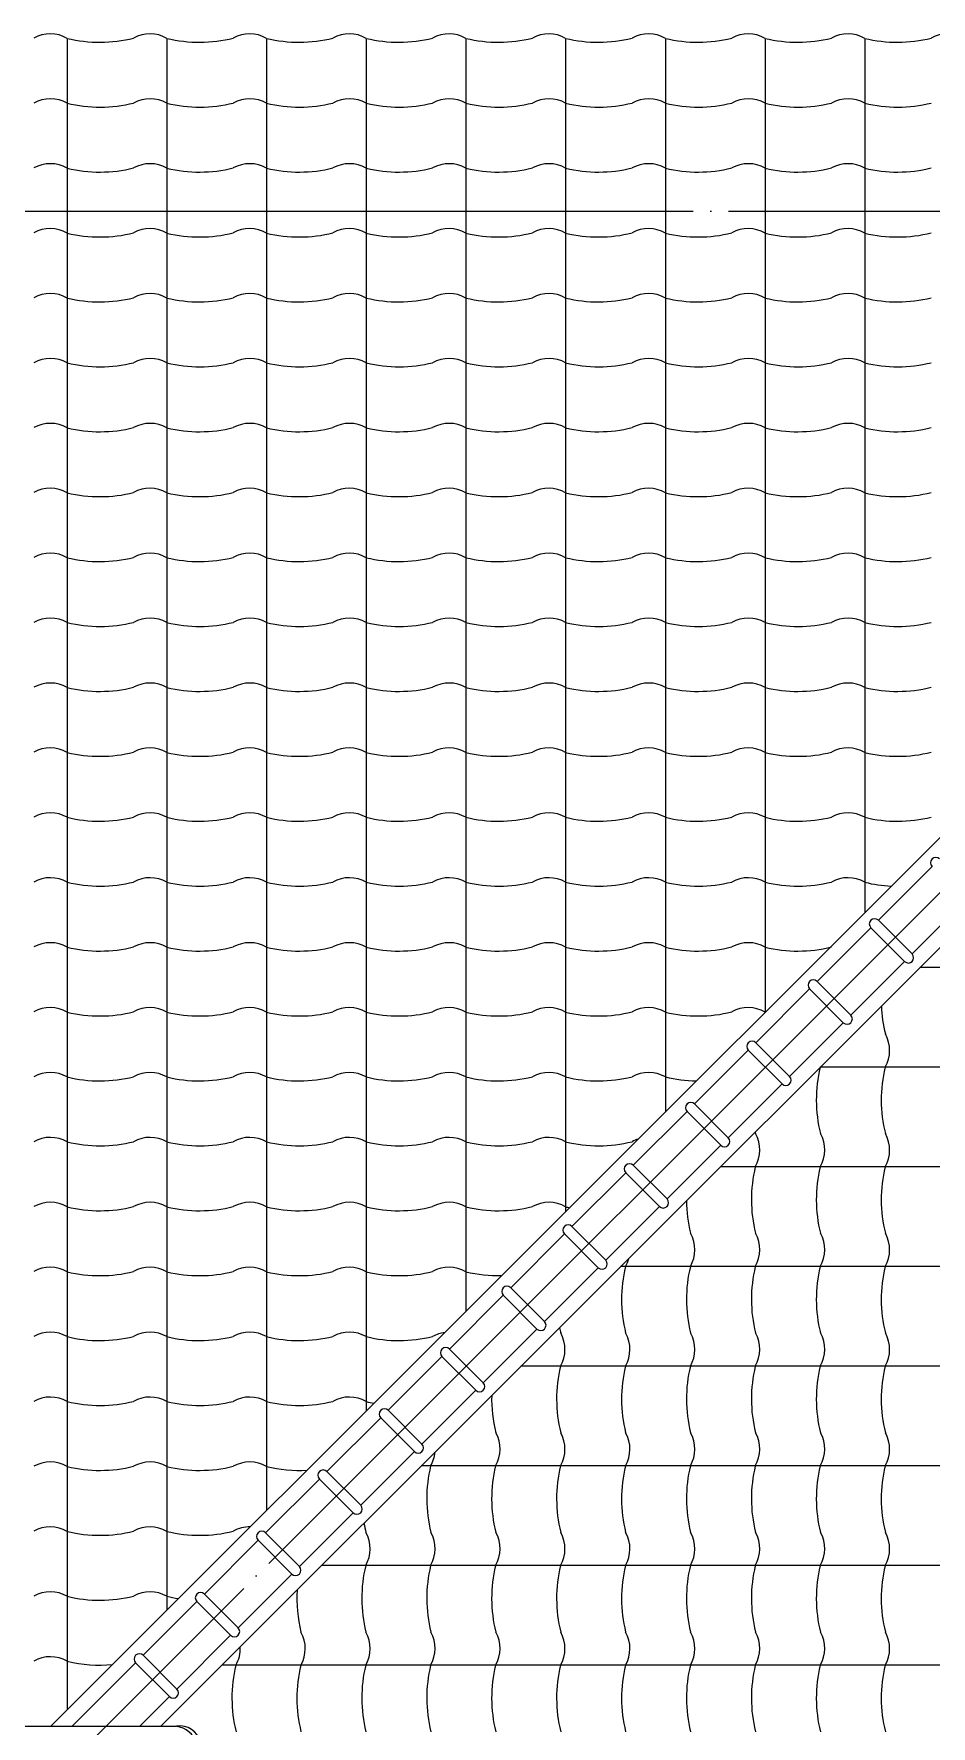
# Model space of a CAD drawing. Extents: x 383128 to 416768, y -129942 to -106182.
# Drawn here: x 406171 to 408708, y -118365 to -113578 of the extents above; entities that cross this region are included whole.
import ezdxf

# ---------------------------------------------------------------- set-up
doc = ezdxf.new("R2010")
doc.units = 0
doc.header["$LTSCALE"] = 50
doc.header["$MEASUREMENT"] = 0
doc.linetypes.add('CEN', pattern=[62, 60, -1, 0, -1])
for name, color, linetype in [('CEN', 1, 'CEN'), ('HAT', 5, 'CONTINUOUS'), ('WALLI', 4, 'CONTINUOUS'), ('WID', 4, 'CONTINUOUS')]:
    doc.layers.add(name, color=color, linetype=linetype)

msp = doc.modelspace()

# ---------------------------------------------------------------- linework, layer by layer
at = {"layer": 'CEN'}
for p, q in [((411148.52848, -113591.19446), (406264.96789, -118474.75505)), ((389534.96789, -114079.75505), (412564.96789, -114079.75505))]:
    msp.add_line(p, q, dxfattribs=at)
at = {"layer": 'HAT'}
for centre, radius, start, end in [((406217.57257, -113857.53961), 95.46458, 60.08643868, 119.16121863), ((406499.47594, -113857.53961), 95.46458, 60.08643868, 119.16121863), ((406781.3793, -113857.53961), 95.46458, 60.08643868, 119.16121863), ((407063.28266, -113857.53961), 95.46458, 60.08643868, 119.16121863), ((407345.18602, -113857.53961), 95.46458, 60.08643868, 119.16121863), ((407627.08938, -113857.53961), 95.46458, 60.08643868, 119.16121863), ((407908.99275, -113857.53961), 95.46458, 60.08643868, 119.16121863), ((408190.89611, -113857.53961), 95.46458, 60.08643868, 119.16121863), ((408472.79947, -113857.53961), 95.46458, 60.08643868, 119.16121863), ((406357.80954, -113391.61349), 394.21657, 256.41008733, 283.96702935), ((406639.7129, -113391.61349), 394.21657, 256.41008733, 283.96702935), ((406921.61627, -113391.61349), 394.21657, 256.41008733, 283.96702935), ((407203.51963, -113391.61349), 394.21657, 256.41008733, 283.96702935), ((407485.42299, -113391.61349), 394.21657, 256.41008733, 283.96702935), ((407767.32635, -113391.61349), 394.21657, 256.41008733, 283.96702935), ((408049.22971, -113391.61349), 394.21657, 256.41008733, 283.96702935), ((408331.13307, -113391.61349), 394.21657, 256.41008733, 283.96702935), ((408613.03644, -113391.61349), 394.21657, 256.41008733, 283.96702935), ((406217.57257, -114041.1381), 95.46458, 60.08643868, 119.16121863), ((406357.80954, -113575.21198), 394.21657, 256.41008733, 283.96702935), ((406499.47594, -114041.1381), 95.46458, 60.08643868, 119.16121863), ((406639.7129, -113575.21198), 394.21657, 256.41008733, 283.96702935), ((406781.3793, -114041.1381), 95.46458, 60.08643868, 119.16121863), ((406921.61627, -113575.21198), 394.21657, 256.41008733, 283.96702935), ((407063.28266, -114041.1381), 95.46458, 60.08643868, 119.16121863), ((407203.51963, -113575.21198), 394.21657, 256.41008733, 283.96702935), ((407345.18602, -114041.1381), 95.46458, 60.08643868, 119.16121863), ((407485.42299, -113575.21198), 394.21657, 256.41008733, 283.96702935), ((407627.08938, -114041.1381), 95.46458, 60.08643868, 119.16121863), ((407767.32635, -113575.21198), 394.21657, 256.41008733, 283.96702935), ((407908.99275, -114041.1381), 95.46458, 60.08643868, 119.16121863), ((408049.22971, -113575.21198), 394.21657, 256.41008733, 283.96702935), ((408190.89611, -114041.1381), 95.46458, 60.08643868, 119.16121863), ((408331.13307, -113575.21198), 394.21657, 256.41008733, 283.96702935), ((408472.79947, -114041.1381), 95.46458, 60.08643868, 119.16121863), ((408613.03644, -113575.21198), 394.21657, 256.41008733, 283.96702935), ((406217.57257, -114224.73658), 95.46458, 60.08643868, 119.16121863), ((406357.80954, -113758.81046), 394.21657, 256.41008733, 283.96702935), ((406499.47594, -114224.73658), 95.46458, 60.08643868, 119.16121863), ((406639.7129, -113758.81046), 394.21657, 256.41008733, 283.96702935), ((406781.3793, -114224.73658), 95.46458, 60.08643868, 119.16121863), ((406921.61627, -113758.81046), 394.21657, 256.41008733, 283.96702935), ((407063.28266, -114224.73658), 95.46458, 60.08643868, 119.16121863), ((407203.51963, -113758.81046), 394.21657, 256.41008733, 283.96702935), ((407345.18602, -114224.73658), 95.46458, 60.08643868, 119.16121863), ((407485.42299, -113758.81046), 394.21657, 256.41008733, 283.96702935), ((407627.08938, -114224.73658), 95.46458, 60.08643868, 119.16121863), ((407767.32635, -113758.81046), 394.21657, 256.41008733, 283.96702935), ((407908.99275, -114224.73658), 95.46458, 60.08643868, 119.16121863), ((408049.22971, -113758.81046), 394.21657, 256.41008733, 283.96702935), ((408190.89611, -114224.73658), 95.46458, 60.08643868, 119.16121863), ((408331.13307, -113758.81046), 394.21657, 256.41008733, 283.96702935), ((408472.79947, -114224.73658), 95.46458, 60.08643868, 119.16121863), ((408613.03644, -113758.81046), 394.21657, 256.41008733, 283.96702935), ((406217.57257, -114408.33506), 95.46458, 60.08643868, 119.16121863), ((406357.80954, -113942.40895), 394.21657, 256.41008733, 283.96702935), ((406499.47594, -114408.33506), 95.46458, 60.08643868, 119.16121863), ((406639.7129, -113942.40895), 394.21657, 256.41008733, 283.96702935), ((406781.3793, -114408.33506), 95.46458, 60.08643868, 119.16121863), ((406921.61627, -113942.40895), 394.21657, 256.41008733, 283.96702935), ((407063.28266, -114408.33506), 95.46458, 60.08643868, 119.16121863), ((407203.51963, -113942.40895), 394.21657, 256.41008733, 283.96702935), ((407345.18602, -114408.33506), 95.46458, 60.08643868, 119.16121863), ((407485.42299, -113942.40895), 394.21657, 256.41008733, 283.96702935), ((407627.08938, -114408.33506), 95.46458, 60.08643868, 119.16121863), ((407767.32635, -113942.40895), 394.21657, 256.41008733, 283.96702935), ((407908.99275, -114408.33506), 95.46458, 60.08643868, 119.16121863), ((408049.22971, -113942.40895), 394.21657, 256.41008733, 283.96702935), ((408190.89611, -114408.33506), 95.46458, 60.08643868, 119.16121863), ((408331.13307, -113942.40895), 394.21657, 256.41008733, 283.96702935), ((408472.79947, -114408.33506), 95.46458, 60.08643868, 119.16121863), ((408613.03644, -113942.40895), 394.21657, 256.41008733, 283.96702935), ((406217.57257, -114591.93355), 95.46458, 60.08643868, 119.16121863), ((406357.80954, -114126.00743), 394.21657, 256.41008733, 283.96702935), ((406499.47594, -114591.93355), 95.46458, 60.08643868, 119.16121863), ((406639.7129, -114126.00743), 394.21657, 256.41008733, 283.96702935), ((406781.3793, -114591.93355), 95.46458, 60.08643868, 119.16121863), ((406921.61627, -114126.00743), 394.21657, 256.41008733, 283.96702935), ((407063.28266, -114591.93355), 95.46458, 60.08643868, 119.16121863), ((407203.51963, -114126.00743), 394.21657, 256.41008733, 283.96702935), ((407345.18602, -114591.93355), 95.46458, 60.08643868, 119.16121863), ((407485.42299, -114126.00743), 394.21657, 256.41008733, 283.96702935), ((407627.08938, -114591.93355), 95.46458, 60.08643868, 119.16121863), ((407767.32635, -114126.00743), 394.21657, 256.41008733, 283.96702935), ((407908.99275, -114591.93355), 95.46458, 60.08643868, 119.16121863), ((408049.22971, -114126.00743), 394.21657, 256.41008733, 283.96702935), ((408190.89611, -114591.93355), 95.46458, 60.08643868, 119.16121863), ((408331.13307, -114126.00743), 394.21657, 256.41008733, 283.96702935), ((408472.79947, -114591.93355), 95.46458, 60.08643868, 119.16121863), ((408613.03644, -114126.00743), 394.21657, 256.41008733, 283.96702935), ((406217.57257, -114775.53203), 95.46458, 60.08643868, 119.16121863), ((406357.80954, -114309.60592), 394.21657, 256.41008733, 283.96702935), ((406499.47594, -114775.53203), 95.46458, 60.08643868, 119.16121863), ((406639.7129, -114309.60592), 394.21657, 256.41008733, 283.96702935), ((406781.3793, -114775.53203), 95.46458, 60.08643868, 119.16121863), ((406921.61627, -114309.60592), 394.21657, 256.41008733, 283.96702935), ((407063.28266, -114775.53203), 95.46458, 60.08643868, 119.16121863), ((407203.51963, -114309.60592), 394.21657, 256.41008733, 283.96702935), ((407345.18602, -114775.53203), 95.46458, 60.08643868, 119.16121863), ((407485.42299, -114309.60592), 394.21657, 256.41008733, 283.96702935), ((407627.08938, -114775.53203), 95.46458, 60.08643868, 119.16121863), ((407767.32635, -114309.60592), 394.21657, 256.41008733, 283.96702935), ((407908.99275, -114775.53203), 95.46458, 60.08643868, 119.16121863), ((408049.22971, -114309.60592), 394.21657, 256.41008733, 283.96702935), ((408190.89611, -114775.53203), 95.46458, 60.08643868, 119.16121863), ((408331.13307, -114309.60592), 394.21657, 256.41008733, 283.96702935), ((408472.79947, -114775.53203), 95.46458, 60.08643868, 119.16121863), ((408613.03644, -114309.60592), 394.21657, 256.41008733, 283.96702935), ((406217.57257, -114959.13052), 95.46458, 60.08643868, 119.16121863), ((406499.47594, -114959.13052), 95.46458, 60.08643868, 119.16121863), ((406781.3793, -114959.13052), 95.46458, 60.08643868, 119.16121863), ((407063.28266, -114959.13052), 95.46458, 60.08643868, 119.16121863), ((407345.18602, -114959.13052), 95.46458, 60.08643868, 119.16121863), ((407627.08938, -114959.13052), 95.46458, 60.08643868, 119.16121863), ((407908.99275, -114959.13052), 95.46458, 60.08643868, 119.16121863), ((408190.89611, -114959.13052), 95.46458, 60.08643868, 119.16121863), ((408472.79947, -114959.13052), 95.46458, 60.08643868, 119.16121863), ((406357.80954, -114493.2044), 394.21657, 256.41008733, 283.96702935), ((406639.7129, -114493.2044), 394.21657, 256.41008733, 283.96702935), ((406921.61627, -114493.2044), 394.21657, 256.41008733, 283.96702935), ((407203.51963, -114493.2044), 394.21657, 256.41008733, 283.96702935), ((407485.42299, -114493.2044), 394.21657, 256.41008733, 283.96702935), ((407767.32635, -114493.2044), 394.21657, 256.41008733, 283.96702935), ((408049.22971, -114493.2044), 394.21657, 256.41008733, 283.96702935), ((408331.13307, -114493.2044), 394.21657, 256.41008733, 283.96702935), ((408613.03644, -114493.2044), 394.21657, 256.41008733, 283.96702935), ((406217.57257, -115142.729), 95.46458, 60.08643868, 119.16121863), ((406357.80954, -114676.80288), 394.21657, 256.41008733, 283.96702935), ((406499.47594, -115142.729), 95.46458, 60.08643868, 119.16121863), ((406639.7129, -114676.80288), 394.21657, 256.41008733, 283.96702935), ((406781.3793, -115142.729), 95.46458, 60.08643868, 119.16121863), ((406921.61627, -114676.80288), 394.21657, 256.41008733, 283.96702935), ((407063.28266, -115142.729), 95.46458, 60.08643868, 119.16121863), ((407203.51963, -114676.80288), 394.21657, 256.41008733, 283.96702935), ((407345.18602, -115142.729), 95.46458, 60.08643868, 119.16121863), ((407485.42299, -114676.80288), 394.21657, 256.41008733, 283.96702935), ((407627.08938, -115142.729), 95.46458, 60.08643868, 119.16121863), ((407767.32635, -114676.80288), 394.21657, 256.41008733, 283.96702935), ((407908.99275, -115142.729), 95.46458, 60.08643868, 119.16121863), ((408049.22971, -114676.80288), 394.21657, 256.41008733, 283.96702935), ((408190.89611, -115142.729), 95.46458, 60.08643868, 119.16121863), ((408331.13307, -114676.80288), 394.21657, 256.41008733, 283.96702935), ((408472.79947, -115142.729), 95.46458, 60.08643868, 119.16121863), ((408613.03644, -114676.80288), 394.21657, 256.41008733, 283.96702935), ((406217.57257, -115326.32749), 95.46458, 60.08643868, 119.16121863), ((406357.80954, -114860.40137), 394.21657, 256.41008733, 283.96702935), ((406499.47594, -115326.32749), 95.46458, 60.08643868, 119.16121863), ((406639.7129, -114860.40137), 394.21657, 256.41008733, 283.96702935), ((406781.3793, -115326.32749), 95.46458, 60.08643868, 119.16121863), ((406921.61627, -114860.40137), 394.21657, 256.41008733, 283.96702935), ((407063.28266, -115326.32749), 95.46458, 60.08643868, 119.16121863), ((407203.51963, -114860.40137), 394.21657, 256.41008733, 283.96702935), ((407345.18602, -115326.32749), 95.46458, 60.08643868, 119.16121863), ((407485.42299, -114860.40137), 394.21657, 256.41008733, 283.96702935), ((407627.08938, -115326.32749), 95.46458, 60.08643868, 119.16121863), ((407767.32635, -114860.40137), 394.21657, 256.41008733, 283.96702935), ((407908.99275, -115326.32749), 95.46458, 60.08643868, 119.16121863), ((408049.22971, -114860.40137), 394.21657, 256.41008733, 283.96702935), ((408190.89611, -115326.32749), 95.46458, 60.08643868, 119.16121863), ((408331.13307, -114860.40137), 394.21657, 256.41008733, 283.96702935), ((408472.79947, -115326.32749), 95.46458, 60.08643868, 119.16121863), ((408613.03644, -114860.40137), 394.21657, 256.41008733, 283.96702935), ((406217.57257, -115509.92597), 95.46458, 60.08643868, 119.16121863), ((406357.80954, -115043.99985), 394.21657, 256.41008733, 283.96702935), ((406499.47594, -115509.92597), 95.46458, 60.08643868, 119.16121863), ((406639.7129, -115043.99985), 394.21657, 256.41008733, 283.96702935), ((406781.3793, -115509.92597), 95.46458, 60.08643868, 119.16121863), ((406921.61627, -115043.99985), 394.21657, 256.41008733, 283.96702935), ((407063.28266, -115509.92597), 95.46458, 60.08643868, 119.16121863), ((407203.51963, -115043.99985), 394.21657, 256.41008733, 283.96702935), ((407345.18602, -115509.92597), 95.46458, 60.08643868, 119.16121863), ((407485.42299, -115043.99985), 394.21657, 256.41008733, 283.96702935), ((407627.08938, -115509.92597), 95.46458, 60.08643868, 119.16121863), ((407767.32635, -115043.99985), 394.21657, 256.41008733, 283.96702935), ((407908.99275, -115509.92597), 95.46458, 60.08643868, 119.16121863), ((408049.22971, -115043.99985), 394.21657, 256.41008733, 283.96702935), ((408190.89611, -115509.92597), 95.46458, 60.08643868, 119.16121863), ((408331.13307, -115043.99985), 394.21657, 256.41008733, 283.96702935), ((408472.79947, -115509.92597), 95.46458, 60.08643868, 119.16121863), ((408613.03644, -115043.99985), 394.21657, 256.41008733, 283.96702935), ((406217.57257, -115693.52445), 95.46458, 60.08643868, 119.16121863), ((406357.80954, -115227.59834), 394.21657, 256.41008733, 283.96702935), ((406499.47594, -115693.52445), 95.46458, 60.08643868, 119.16121863), ((406639.7129, -115227.59834), 394.21657, 256.41008733, 283.96702935), ((406781.3793, -115693.52445), 95.46458, 60.08643868, 119.16121863), ((406921.61627, -115227.59834), 394.21657, 256.41008733, 283.96702935), ((407063.28266, -115693.52445), 95.46458, 60.08643868, 119.16121863), ((407203.51963, -115227.59834), 394.21657, 256.41008733, 283.96702935), ((407345.18602, -115693.52445), 95.46458, 60.08643868, 119.16121863), ((407485.42299, -115227.59834), 394.21657, 256.41008733, 283.96702935), ((407627.08938, -115693.52445), 95.46458, 60.08643868, 119.16121863), ((407767.32635, -115227.59834), 394.21657, 256.41008733, 283.96702935), ((407908.99275, -115693.52445), 95.46458, 60.08643868, 119.16121863), ((408049.22971, -115227.59834), 394.21657, 256.41008733, 283.96702935), ((408190.89611, -115693.52445), 95.46458, 60.08643868, 119.16121863), ((408331.13307, -115227.59834), 394.21657, 256.41008733, 283.96702935), ((408472.79947, -115693.52445), 95.46458, 60.08643868, 119.16121863), ((408613.03644, -115227.59834), 394.21657, 256.41008733, 283.96702935), ((406217.57257, -115877.12294), 95.46458, 60.08643868, 119.16121863), ((406357.80954, -115411.19682), 394.21657, 256.41008733, 283.96702935), ((406499.47594, -115877.12294), 95.46458, 60.08643868, 119.16121863), ((406639.7129, -115411.19682), 394.21657, 256.41008733, 283.96702935), ((406781.3793, -115877.12294), 95.46458, 60.08643868, 119.16121863), ((406921.61627, -115411.19682), 394.21657, 256.41008733, 283.96702935), ((407063.28266, -115877.12294), 95.46458, 60.08643868, 119.16121863), ((407203.51963, -115411.19682), 394.21657, 256.41008733, 283.96702935), ((407345.18602, -115877.12294), 95.46458, 60.08643868, 119.16121863), ((407485.42299, -115411.19682), 394.21657, 256.41008733, 283.96702935), ((407627.08938, -115877.12294), 95.46458, 60.08643868, 119.16121863), ((407767.32635, -115411.19682), 394.21657, 256.41008733, 283.96702935), ((407908.99275, -115877.12294), 95.46458, 60.08643868, 119.16121863), ((408049.22971, -115411.19682), 394.21657, 256.41008733, 283.96702935), ((408190.89611, -115877.12294), 95.46458, 60.08643868, 119.16121863), ((408331.13307, -115411.19682), 394.21657, 256.41008733, 283.96702935), ((408472.79947, -115877.12294), 95.46458, 60.08643868, 119.16121863), ((408613.03644, -115411.19682), 394.21657, 256.41008733, 283.96702935), ((406217.57257, -116060.72142), 95.46458, 60.08643868, 119.16121863), ((406499.47594, -116060.72142), 95.46458, 60.08643868, 119.16121863), ((406781.3793, -116060.72142), 95.46458, 60.08643868, 119.16121863), ((407063.28266, -116060.72142), 95.46458, 60.08643868, 119.16121863), ((407345.18602, -116060.72142), 95.46458, 60.08643868, 119.16121863), ((407627.08938, -116060.72142), 95.46458, 60.08643868, 119.16121863), ((407908.99275, -116060.72142), 95.46458, 60.08643868, 119.16121863), ((408190.89611, -116060.72142), 95.46458, 60.08643868, 119.16121863), ((408472.79947, -116060.72142), 95.46458, 60.08643868, 119.16121863), ((406357.80954, -115594.79531), 394.21657, 256.41008733, 283.96702935), ((406639.7129, -115594.79531), 394.21657, 256.41008733, 283.96702935), ((406921.61627, -115594.79531), 394.21657, 256.41008733, 283.96702935), ((407203.51963, -115594.79531), 394.21657, 256.41008733, 283.96702935), ((407485.42299, -115594.79531), 394.21657, 256.41008733, 283.96702935), ((407767.32635, -115594.79531), 394.21657, 256.41008733, 283.96702935), ((408049.22971, -115594.79531), 394.21657, 256.41008733, 283.96702935), ((408331.13307, -115594.79531), 394.21657, 256.41008733, 283.96702935), ((408613.03644, -115594.79531), 394.21657, 256.41008733, 267.45566457), ((406217.57257, -116244.31991), 95.46458, 60.08643868, 119.16121863), ((406357.80954, -115778.39379), 394.21657, 256.41008733, 283.96702935), ((406499.47594, -116244.31991), 95.46458, 60.08643868, 119.16121863), ((406639.7129, -115778.39379), 394.21657, 256.41008733, 283.96702935), ((406781.3793, -116244.31991), 95.46458, 60.08643868, 119.16121863), ((406921.61627, -115778.39379), 394.21657, 256.41008733, 283.96702935), ((407063.28266, -116244.31991), 95.46458, 60.08643868, 119.16121863), ((407203.51963, -115778.39379), 394.21657, 256.41008733, 283.96702935), ((407345.18602, -116244.31991), 95.46458, 60.08643868, 119.16121863), ((407485.42299, -115778.39379), 394.21657, 256.41008733, 283.96702935), ((407627.08938, -116244.31991), 95.46458, 60.08643868, 119.16121863), ((407767.32635, -115778.39379), 394.21657, 256.41008733, 283.96702935), ((407908.99275, -116244.31991), 95.46458, 60.08643868, 119.16121863), ((408049.22971, -115778.39379), 394.21657, 256.41008733, 283.96702935), ((408190.89611, -116244.31991), 95.46458, 60.08643868, 119.16121863), ((408331.13307, -115778.39379), 394.21657, 256.41008733, 283.96702935), ((406217.57257, -116427.91839), 95.46458, 60.08643868, 119.16121863), ((406357.80954, -115961.99227), 394.21657, 256.41008733, 283.96702935), ((406499.47594, -116427.91839), 95.46458, 60.08643868, 119.16121863), ((406639.7129, -115961.99227), 394.21657, 256.41008733, 283.96702935), ((406781.3793, -116427.91839), 95.46458, 60.08643868, 119.16121863), ((406921.61627, -115961.99227), 394.21657, 256.41008733, 283.96702935), ((407063.28266, -116427.91839), 95.46458, 60.08643868, 119.16121863), ((407203.51963, -115961.99227), 394.21657, 256.41008733, 283.96702935), ((407345.18602, -116427.91839), 95.46458, 60.08643868, 119.16121863), ((407485.42299, -115961.99227), 394.21657, 256.41008733, 283.96702935), ((407627.08938, -116427.91839), 95.46458, 60.08643868, 119.16121863), ((407767.32635, -115961.99227), 394.21657, 256.41008733, 283.96702935), ((407908.99275, -116427.91839), 95.46458, 60.08643868, 119.16121863), ((408049.22971, -115961.99227), 394.21657, 256.41008733, 283.96702935), ((408190.89611, -116427.91839), 95.46458, 60.08643868, 119.16121863), ((408961.32915, -116311.94542), 394.21657, 182.31261696, 193.96702935), ((408495.40304, -116453.61182), 95.46458, 330.08643868, 29.16121863), ((406217.57257, -116611.51687), 95.46458, 60.08643868, 119.16121863), ((406357.80954, -116145.59076), 394.21657, 256.41008733, 283.96702935), ((406499.47594, -116611.51687), 95.46458, 60.08643868, 119.16121863), ((406639.7129, -116145.59076), 394.21657, 256.41008733, 283.96702935), ((406781.3793, -116611.51687), 95.46458, 60.08643868, 119.16121863), ((406921.61627, -116145.59076), 394.21657, 256.41008733, 283.96702935), ((407063.28266, -116611.51687), 95.46458, 60.08643868, 119.16121863), ((407203.51963, -116145.59076), 394.21657, 256.41008733, 283.96702935), ((407345.18602, -116611.51687), 95.46458, 60.08643868, 119.16121863), ((407485.42299, -116145.59076), 394.21657, 256.41008733, 283.96702935), ((407627.08938, -116611.51687), 95.46458, 60.08643868, 119.16121863), ((407767.32635, -116145.59076), 394.21657, 256.41008733, 283.96702935), ((407908.99275, -116611.51687), 95.46458, 60.08643868, 119.16121863), ((408049.22971, -116145.59076), 394.21657, 256.41008733, 269.29540089), ((408777.73067, -116593.84878), 394.21657, 166.41008733, 193.96702935), ((408311.80455, -116453.61182), 95.46458, 330.08643868, 330.8566211), ((408961.32915, -116593.84878), 394.21657, 166.41008733, 193.96702935), ((408594.13218, -116593.84878), 394.21657, 193.33131469, 193.96702935), ((408128.20607, -116735.51518), 95.46458, 330.08643868, 29.16121863), ((408311.80455, -116735.51518), 95.46458, 330.08643868, 29.16121863), ((408495.40304, -116735.51518), 95.46458, 330.08643868, 29.16121863), ((406217.57257, -116795.11536), 95.46458, 60.08643868, 119.16121863), ((406357.80954, -116329.18924), 394.21657, 256.41008733, 283.96702935), ((406499.47594, -116795.11536), 95.46458, 60.08643868, 119.16121863), ((406639.7129, -116329.18924), 394.21657, 256.41008733, 283.96702935), ((406781.3793, -116795.11536), 95.46458, 60.08643868, 119.16121863), ((406921.61627, -116329.18924), 394.21657, 256.41008733, 283.96702935), ((407063.28266, -116795.11536), 95.46458, 60.08643868, 119.16121863), ((407203.51963, -116329.18924), 394.21657, 256.41008733, 283.96702935), ((407345.18602, -116795.11536), 95.46458, 60.08643868, 119.16121863), ((407485.42299, -116329.18924), 394.21657, 256.41008733, 283.96702935), ((407627.08938, -116795.11536), 95.46458, 60.08643868, 119.16121863), ((407767.32635, -116329.18924), 394.21657, 256.41008733, 283.96702935), ((407908.99275, -116795.11536), 95.46458, 107.68042512, 119.16121863), ((408594.13218, -116875.75214), 394.21657, 166.41008733, 193.96702935), ((408777.73067, -116875.75214), 394.21657, 166.41008733, 193.96702935), ((408961.32915, -116875.75214), 394.21657, 166.41008733, 193.96702935), ((408410.5337, -116875.75214), 394.21657, 180.46569765, 193.96702935), ((406217.57257, -116978.71384), 95.46458, 60.08643868, 119.16121863), ((406357.80954, -116512.78773), 394.21657, 256.41008733, 283.96702935), ((406499.47594, -116978.71384), 95.46458, 60.08643868, 119.16121863), ((406639.7129, -116512.78773), 394.21657, 256.41008733, 283.96702935), ((406781.3793, -116978.71384), 95.46458, 60.08643868, 119.16121863), ((406921.61627, -116512.78773), 394.21657, 256.41008733, 283.96702935), ((407063.28266, -116978.71384), 95.46458, 60.08643868, 119.16121863), ((407203.51963, -116512.78773), 394.21657, 256.41008733, 283.96702935), ((407345.18602, -116978.71384), 95.46458, 60.08643868, 119.16121863), ((407485.42299, -116512.78773), 394.21657, 256.41008733, 283.96702935), ((407627.08938, -116978.71384), 95.46458, 60.08643868, 119.16121863), ((407767.32635, -116512.78773), 394.21657, 256.41008733, 258.04971809), ((407944.60758, -117017.41854), 95.46458, 330.08643868, 29.16121863), ((408128.20607, -117017.41854), 95.46458, 330.08643868, 29.16121863), ((408311.80455, -117017.41854), 95.46458, 330.08643868, 29.16121863), ((408495.40304, -117017.41854), 95.46458, 330.08643868, 29.16121863), ((406217.57257, -117162.31233), 95.46458, 60.08643868, 119.16121863), ((406499.47594, -117162.31233), 95.46458, 60.08643868, 119.16121863), ((406781.3793, -117162.31233), 95.46458, 60.08643868, 119.16121863), ((407063.28266, -117162.31233), 95.46458, 60.08643868, 119.16121863), ((407345.18602, -117162.31233), 95.46458, 60.08643868, 119.16121863), ((408226.93522, -117157.65551), 394.21657, 166.41008733, 193.96702935), ((407761.0091, -117017.41854), 95.46458, 330.08643868, 345.05170072), ((408410.5337, -117157.65551), 394.21657, 166.41008733, 193.96702935), ((408594.13218, -117157.65551), 394.21657, 166.41008733, 193.96702935), ((408777.73067, -117157.65551), 394.21657, 166.41008733, 193.96702935), ((408961.32915, -117157.65551), 394.21657, 166.41008733, 193.96702935), ((406357.80954, -116696.38621), 394.21657, 256.41008733, 283.96702935), ((406639.7129, -116696.38621), 394.21657, 256.41008733, 283.96702935), ((406921.61627, -116696.38621), 394.21657, 256.41008733, 283.96702935), ((407203.51963, -116696.38621), 394.21657, 256.41008733, 283.96702935), ((407485.42299, -116696.38621), 394.21657, 256.41008733, 271.19469741), ((406217.57257, -117345.91081), 95.46458, 60.08643868, 119.16121863), ((406357.80954, -116879.98469), 394.21657, 256.41008733, 283.96702935), ((406499.47594, -117345.91081), 95.46458, 60.08643868, 119.16121863), ((406639.7129, -116879.98469), 394.21657, 256.41008733, 283.96702935), ((406781.3793, -117345.91081), 95.46458, 60.08643868, 119.16121863), ((406921.61627, -116879.98469), 394.21657, 256.41008733, 283.96702935), ((407063.28266, -117345.91081), 95.46458, 60.08643868, 119.16121863), ((407203.51963, -116879.98469), 394.21657, 256.41008733, 283.96702935), ((407345.18602, -117345.91081), 95.46458, 97.38087278, 119.16121863), ((408043.33673, -117157.65551), 394.21657, 191.74645983, 193.96702935), ((407577.41061, -117299.3219), 95.46458, 330.08643868, 29.16121863), ((407761.0091, -117299.3219), 95.46458, 330.08643868, 29.16121863), ((407944.60758, -117299.3219), 95.46458, 330.08643868, 29.16121863), ((408128.20607, -117299.3219), 95.46458, 330.08643868, 29.16121863), ((408311.80455, -117299.3219), 95.46458, 330.08643868, 29.16121863), ((408495.40304, -117299.3219), 95.46458, 330.08643868, 29.16121863), ((408043.33673, -117439.55887), 394.21657, 166.41008733, 193.96702935), ((408226.93522, -117439.55887), 394.21657, 166.41008733, 193.96702935), ((408410.5337, -117439.55887), 394.21657, 166.41008733, 193.96702935), ((408594.13218, -117439.55887), 394.21657, 166.41008733, 193.96702935), ((408777.73067, -117439.55887), 394.21657, 166.41008733, 193.96702935), ((408961.32915, -117439.55887), 394.21657, 166.41008733, 193.96702935), ((406217.57257, -117529.5093), 95.46458, 60.08643868, 119.16121863), ((406357.80954, -117063.58318), 394.21657, 256.41008733, 283.96702935), ((406499.47594, -117529.5093), 95.46458, 60.08643868, 119.16121863), ((406639.7129, -117063.58318), 394.21657, 256.41008733, 283.96702935), ((406781.3793, -117529.5093), 95.46458, 60.08643868, 119.16121863), ((406921.61627, -117063.58318), 394.21657, 256.41008733, 283.96702935), ((407063.28266, -117529.5093), 95.46458, 60.08643868, 119.16121863), ((407203.51963, -117063.58318), 394.21657, 256.41008733, 259.65996487), ((407859.73825, -117439.55887), 394.21657, 178.5582242, 193.96702935), ((407393.81213, -117581.22526), 95.46458, 330.08643868, 29.16121863), ((407577.41061, -117581.22526), 95.46458, 330.08643868, 29.16121863), ((407761.0091, -117581.22526), 95.46458, 330.08643868, 29.16121863), ((407944.60758, -117581.22526), 95.46458, 330.08643868, 29.16121863), ((408128.20607, -117581.22526), 95.46458, 330.08643868, 29.16121863), ((408311.80455, -117581.22526), 95.46458, 330.08643868, 29.16121863), ((408495.40304, -117581.22526), 95.46458, 330.08643868, 29.16121863), ((407210.21365, -117581.22526), 95.46458, 330.08643868, 354.7179585), ((406217.57257, -117713.10778), 95.46458, 60.08643868, 119.16121863), ((406357.80954, -117247.18166), 394.21657, 256.41008733, 283.96702935), ((406499.47594, -117713.10778), 95.46458, 60.08643868, 119.16121863), ((406639.7129, -117247.18166), 394.21657, 256.41008733, 283.96702935), ((406781.3793, -117713.10778), 95.46458, 60.08643868, 119.16121863), ((406921.61627, -117247.18166), 394.21657, 256.41008733, 273.16206255), ((407676.13976, -117721.46223), 394.21657, 166.41008733, 193.96702935), ((407859.73825, -117721.46223), 394.21657, 166.41008733, 193.96702935), ((408043.33673, -117721.46223), 394.21657, 166.41008733, 193.96702935), ((408226.93522, -117721.46223), 394.21657, 166.41008733, 193.96702935), ((408410.5337, -117721.46223), 394.21657, 166.41008733, 193.96702935), ((408594.13218, -117721.46223), 394.21657, 166.41008733, 193.96702935), ((408777.73067, -117721.46223), 394.21657, 166.41008733, 193.96702935), ((408961.32915, -117721.46223), 394.21657, 166.41008733, 193.96702935), ((406217.57257, -117896.70626), 95.46458, 60.08643868, 119.16121863), ((406357.80954, -117430.78015), 394.21657, 256.41008733, 283.96702935), ((406499.47594, -117896.70626), 95.46458, 60.08643868, 119.16121863), ((406639.7129, -117430.78015), 394.21657, 256.41008733, 283.96702935), ((406781.3793, -117896.70626), 95.46458, 89.08392898, 119.16121863), ((407492.54128, -117721.46223), 394.21657, 190.13231357, 193.96702935), ((407026.61516, -117863.12862), 95.46458, 330.08643868, 29.16121863), ((407210.21365, -117863.12862), 95.46458, 330.08643868, 29.16121863), ((407393.81213, -117863.12862), 95.46458, 330.08643868, 29.16121863), ((407577.41061, -117863.12862), 95.46458, 330.08643868, 29.16121863), ((407761.0091, -117863.12862), 95.46458, 330.08643868, 29.16121863), ((407944.60758, -117863.12862), 95.46458, 330.08643868, 29.16121863), ((408128.20607, -117863.12862), 95.46458, 330.08643868, 29.16121863), ((408311.80455, -117863.12862), 95.46458, 330.08643868, 29.16121863), ((408495.40304, -117863.12862), 95.46458, 330.08643868, 29.16121863), ((407492.54128, -118003.36559), 394.21657, 166.41008733, 193.96702935), ((407676.13976, -118003.36559), 394.21657, 166.41008733, 193.96702935), ((407859.73825, -118003.36559), 394.21657, 166.41008733, 193.96702935), ((408043.33673, -118003.36559), 394.21657, 166.41008733, 193.96702935), ((408226.93522, -118003.36559), 394.21657, 166.41008733, 193.96702935), ((408410.5337, -118003.36559), 394.21657, 166.41008733, 193.96702935), ((408594.13218, -118003.36559), 394.21657, 166.41008733, 193.96702935), ((408777.73067, -118003.36559), 394.21657, 166.41008733, 193.96702935), ((408961.32915, -118003.36559), 394.21657, 166.41008733, 193.96702935), ((407308.9428, -118003.36559), 394.21657, 176.58146564, 193.96702935), ((406217.57257, -118080.30475), 95.46458, 60.08643868, 119.16121863), ((406357.80954, -117614.37863), 394.21657, 256.41008733, 283.96702935), ((406499.47594, -118080.30475), 95.46458, 60.08643868, 119.16121863), ((406639.7129, -117614.37863), 394.21657, 256.41008733, 261.30213785), ((406843.01668, -118145.03199), 95.46458, 330.08643868, 29.16121863), ((407026.61516, -118145.03199), 95.46458, 330.08643868, 29.16121863), ((407210.21365, -118145.03199), 95.46458, 330.08643868, 29.16121863), ((407393.81213, -118145.03199), 95.46458, 330.08643868, 29.16121863), ((407577.41061, -118145.03199), 95.46458, 330.08643868, 29.16121863), ((407761.0091, -118145.03199), 95.46458, 330.08643868, 29.16121863), ((407944.60758, -118145.03199), 95.46458, 330.08643868, 29.16121863), ((408128.20607, -118145.03199), 95.46458, 330.08643868, 29.16121863), ((408311.80455, -118145.03199), 95.46458, 330.08643868, 29.16121863), ((408495.40304, -118145.03199), 95.46458, 330.08643868, 29.16121863), ((406217.57257, -118263.90323), 95.46458, 60.08643868, 119.16121863), ((406659.41819, -118145.03199), 95.46458, 330.08643868, 2.71454482), ((406357.80954, -117797.97712), 394.21657, 256.41008733, 275.20799504), ((407125.34431, -118285.26895), 394.21657, 166.41008733, 193.96702935), ((407308.9428, -118285.26895), 394.21657, 166.41008733, 193.96702935), ((407492.54128, -118285.26895), 394.21657, 166.41008733, 193.96702935), ((407676.13976, -118285.26895), 394.21657, 166.41008733, 193.96702935), ((407859.73825, -118285.26895), 394.21657, 166.41008733, 193.96702935), ((408043.33673, -118285.26895), 394.21657, 166.41008733, 193.96702935), ((408226.93522, -118285.26895), 394.21657, 166.41008733, 193.96702935), ((408410.5337, -118285.26895), 394.21657, 166.41008733, 193.96702935), ((408594.13219, -118285.26895), 394.21657, 166.41008733, 193.96702935), ((408777.73067, -118285.26895), 394.21657, 166.41008733, 193.96702935), ((408961.32915, -118285.26895), 394.21657, 166.41008733, 193.96702935)]:
    msp.add_arc(centre, radius, start, end, dxfattribs=at)
at = {"layer": 'WALLI'}
for p, q in [((410905.43757, -113678.72188), (406219.4044, -118364.75505)), ((411061.00106, -113834.28538), (406530.53138, -118364.75505)), ((408710.89932, -115933.36421), (408558.87136, -116085.39216)), ((408806.35874, -116028.82362), (408654.33078, -116180.85158)), ((408537.65816, -116106.60537), (408385.6302, -116258.63333)), ((408537.65816, -116106.60537), (408633.11757, -116202.06478)), ((408558.87136, -116085.39216), (408654.33078, -116180.85158)), ((408633.11757, -116202.06478), (408481.08962, -116354.09274)), ((408385.6302, -116258.63333), (408481.08962, -116354.09274)), ((408364.417, -116279.84653), (408212.38904, -116431.87449)), ((408364.417, -116279.84653), (408459.87641, -116375.30594)), ((408459.87641, -116375.30594), (408307.84845, -116527.3339)), ((408212.38904, -116431.87449), (408307.84845, -116527.3339)), ((408191.17584, -116453.08769), (408039.14788, -116605.11565)), ((408191.17584, -116453.08769), (408286.63525, -116548.54711)), ((408286.63525, -116548.54711), (408134.60729, -116700.57506)), ((408017.93467, -116626.32885), (407865.90672, -116778.35681)), ((408017.93467, -116626.32885), (408113.39409, -116721.78827)), ((408039.14788, -116605.11565), (408134.60729, -116700.57506)), ((408113.39409, -116721.78827), (407961.36613, -116873.81623)), ((407865.90672, -116778.35681), (407961.36613, -116873.81623)), ((407844.69351, -116799.57001), (407692.66556, -116951.59797)), ((407844.69351, -116799.57001), (407940.15293, -116895.02943)), ((407940.15293, -116895.02943), (407788.12497, -117047.05739)), ((407671.45235, -116972.81117), (407519.42439, -117124.83913)), ((407671.45235, -116972.81117), (407766.91177, -117068.27059)), ((407692.66556, -116951.59797), (407788.12497, -117047.05739)), ((407766.91177, -117068.27059), (407614.88381, -117220.29855)), ((407498.21119, -117146.05234), (407346.18323, -117298.08029)), ((407498.21119, -117146.05234), (407593.67061, -117241.51175)), ((407519.42439, -117124.83913), (407614.88381, -117220.29855)), ((407593.67061, -117241.51175), (407441.64265, -117393.53971)), ((407346.18323, -117298.08029), (407441.64265, -117393.53971)), ((407324.97003, -117319.2935), (407172.94207, -117471.32146)), ((407324.97003, -117319.2935), (407420.42944, -117414.75291)), ((407420.42944, -117414.75291), (407268.40149, -117566.78087)), ((407151.72887, -117492.53466), (406999.70091, -117644.56262)), ((407151.72887, -117492.53466), (407247.18828, -117587.99407)), ((407172.94207, -117471.32146), (407268.40149, -117566.78087)), ((407247.18828, -117587.99407), (407095.16032, -117740.02203)), ((406999.70091, -117644.56262), (407095.16032, -117740.02203)), ((406978.48771, -117665.77582), (406826.45975, -117817.80378)), ((406978.48771, -117665.77582), (407073.94712, -117761.23524)), ((407073.94712, -117761.23524), (406921.91916, -117913.26319)), ((406826.45975, -117817.80378), (406921.91916, -117913.26319)), ((406805.24654, -117839.01698), (406653.21859, -117991.04494)), ((406805.24654, -117839.01698), (406900.70596, -117934.4764)), ((406900.70596, -117934.4764), (406748.678, -118086.50436)), ((406632.00538, -118012.25814), (406479.97743, -118164.2861)), ((406632.00538, -118012.25814), (406727.4648, -118107.71756)), ((406653.21859, -117991.04494), (406748.678, -118086.50436)), ((406727.4648, -118107.71756), (406575.43684, -118259.74552)), ((406479.97743, -118164.2861), (406575.43684, -118259.74552)), ((406458.76422, -118185.4993), (406279.50847, -118364.75505)), ((406458.76422, -118185.4993), (406554.22364, -118280.95872)), ((406554.22364, -118280.95872), (406470.42731, -118364.75505)), ((395525.13834, -118364.75505), (406574.79744, -118364.75505))]:
    msp.add_line(p, q, dxfattribs=at)
for centre, radius, start, end in [((408721.50592, -115922.7576), 15, 45, 225), ((408548.26476, -116095.99877), 15, 45, 225), ((408643.72418, -116191.45818), 15, 225, 45), ((408375.0236, -116269.23993), 15, 45, 225), ((408470.48301, -116364.69934), 15, 225, 45), ((408201.78244, -116442.48109), 15, 45, 225), ((408297.24185, -116537.9405), 15, 225, 45), ((408028.54128, -116615.72225), 15, 45, 225), ((408124.00069, -116711.18167), 15, 225, 45), ((407855.30011, -116788.96341), 15, 45, 225), ((407950.75953, -116884.42283), 15, 225, 45), ((407682.05895, -116962.20457), 15, 45, 225), ((407777.51837, -117057.66399), 15, 225, 45), ((407508.81779, -117135.44573), 15, 45, 225), ((407604.27721, -117230.90515), 15, 225, 45), ((407335.57663, -117308.6869), 15, 45, 225), ((407431.03605, -117404.14631), 15, 225, 45), ((407162.33547, -117481.92806), 15, 45, 225), ((407257.79488, -117577.38747), 15, 225, 45), ((406989.09431, -117655.16922), 15, 45, 225), ((407084.55372, -117750.62863), 15, 225, 45), ((406815.85315, -117828.41038), 15, 45, 225), ((406911.31256, -117923.8698), 15, 225, 45), ((406642.61198, -118001.65154), 15, 45, 225), ((406738.0714, -118097.11096), 15, 225, 45), ((406469.37082, -118174.8927), 15, 45, 225), ((406564.83024, -118270.35212), 15, 225, 45), ((406583.98846, -118423.19973), 59.16295, 14.25659034, 98.93715056), ((406560.39892, -118440.31936), 76.92388, 21.70303831, 79.21181091)]:
    msp.add_arc(centre, radius, start, end, dxfattribs=at)
at = {"layer": 'WID'}
for p, q in [((406265.18008, -113591.19446), (406265.18008, -118318.97937)), ((406547.08345, -113591.19446), (406547.08345, -118037.076)), ((406828.98681, -113591.19446), (406828.98681, -117755.17264)), ((407110.89017, -113591.19446), (407110.89017, -117473.26928)), ((407392.79353, -113591.19446), (407392.79353, -117191.36592)), ((407674.69689, -113591.19446), (407674.69689, -116909.46256)), ((407956.60026, -113591.19446), (407956.60026, -116627.55919)), ((408238.50362, -113591.19446), (408238.50362, -116345.65583)), ((408520.40698, -113591.19446), (408520.40698, -116063.75247)), ((411148.52848, -116219.31596), (408675.97047, -116219.31596)), ((411148.52848, -116501.21933), (408394.06711, -116501.21933)), ((411148.52848, -116783.12269), (408112.16375, -116783.12269)), ((411148.52848, -117065.02605), (407830.26039, -117065.02605)), ((411148.52848, -117346.92941), (407548.35702, -117346.92941)), ((411148.52848, -117628.83277), (407266.45366, -117628.83277)), ((411148.52848, -117910.73613), (406984.5503, -117910.73613)), ((411148.52848, -118192.6395), (406702.64694, -118192.6395))]:
    msp.add_line(p, q, dxfattribs=at)
for centre, radius, start, end in [((406217.57257, -113673.94113), 95.46458, 60.08643868, 119.16121863), ((406357.80954, -113208.01501), 394.21657, 256.41008733, 283.96702935), ((406499.47594, -113673.94113), 95.46458, 60.08643868, 119.16121863), ((406639.7129, -113208.01501), 394.21657, 256.41008733, 283.96702935), ((406781.3793, -113673.94113), 95.46458, 60.08643868, 119.16121863), ((406921.61627, -113208.01501), 394.21657, 256.41008733, 283.96702935), ((407063.28266, -113673.94113), 95.46458, 60.08643868, 119.16121863), ((407203.51963, -113208.01501), 394.21657, 256.41008733, 283.96702935), ((407345.18602, -113673.94113), 95.46458, 60.08643868, 119.16121863), ((407485.42299, -113208.01501), 394.21657, 256.41008733, 283.96702935), ((407627.08938, -113673.94113), 95.46458, 60.08643868, 119.16121863), ((407767.32635, -113208.01501), 394.21657, 256.41008733, 283.96702935), ((407908.99275, -113673.94113), 95.46458, 60.08643868, 119.16121863), ((408049.22971, -113208.01501), 394.21657, 256.41008733, 283.96702935), ((408190.89611, -113673.94113), 95.46458, 60.08643868, 119.16121863), ((408331.13307, -113208.01501), 394.21657, 256.41008733, 283.96702935), ((408472.79947, -113673.94113), 95.46458, 60.08643868, 119.16121863), ((408613.03644, -113208.01501), 394.21657, 256.41008733, 283.96702935), ((408754.70283, -113673.94113), 95.46458, 60.08643868, 119.16121863)]:
    msp.add_arc(centre, radius, start, end, dxfattribs=at)

doc.saveas('drawing.dxf')
